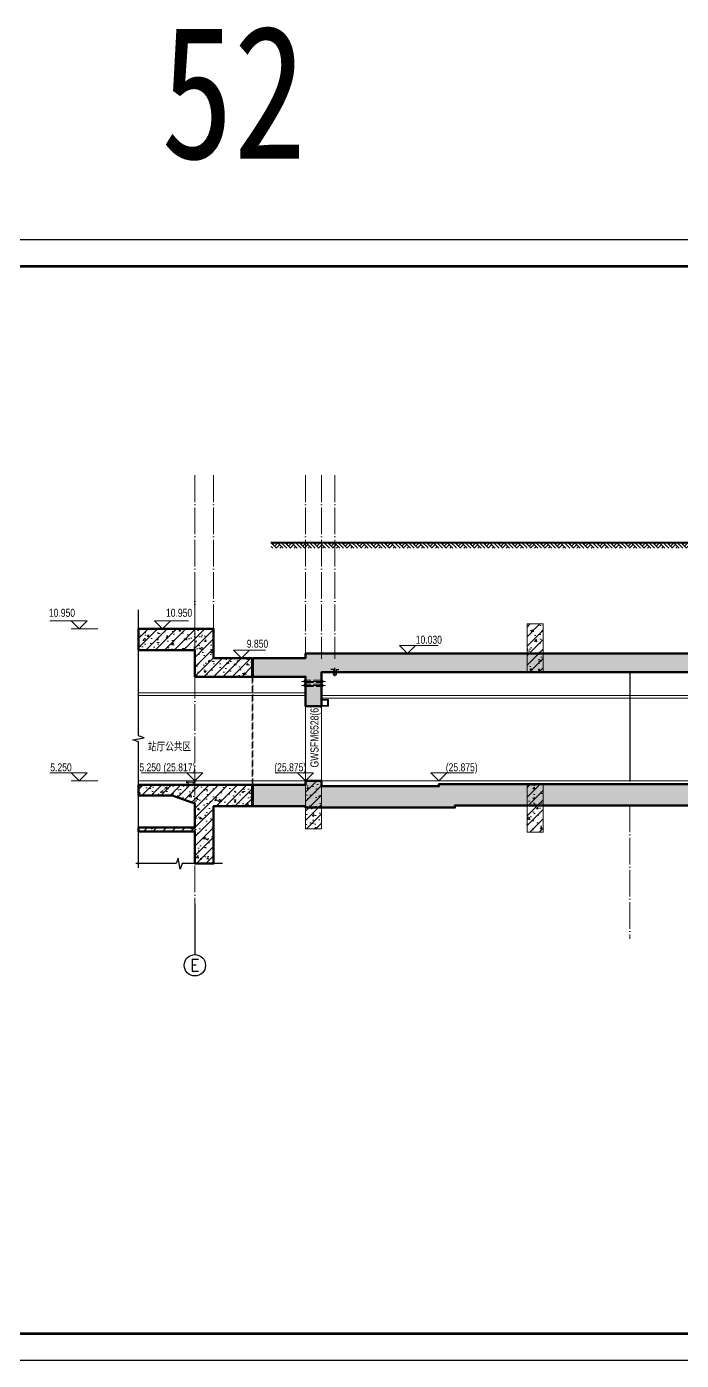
# Model space of a CAD drawing. Extents: x 4 to 13611208, y -605838 to 574722.
# Drawn here: x 13001683 to 13026219, y 405585 to 455574 of the extents above; entities that cross this region are included whole.
import ezdxf
from ezdxf.enums import TextEntityAlignment as Align

# ---------------------------------------------------------------- set-up
doc = ezdxf.new("R2010")
doc.units = 0
doc.header["$LTSCALE"] = 1000
doc.header["$MEASUREMENT"] = 0
doc.linetypes.add('DASH', pattern=[0.35, 0.25, -0.1])
doc.linetypes.add('DOTE', pattern=[2.42, 2, -0.2, 0.02, -0.2])
doc.layers.add('0标记', color=1, linetype='Continuous', plot=False)
for name, color, linetype in [('AXIS', 3, 'Continuous'), ('AXIS_TEXT', 7, 'Continuous'), ('DIM_SYMB', 3, 'Continuous'), ('PUB_TEXT', 8, 'Continuous'), ('图框', 7, 'Continuous')]:
    doc.layers.add(name, color=color, linetype=linetype)
for name, color, linetype, lineweight in [('DIM_ELEV', 3, 'Continuous', 5), ('WALL', 2, 'Continuous', 5), ('建筑底图', 8, 'Continuous', 13)]:
    doc.layers.add(name, color=color, linetype=linetype, lineweight=lineweight)
doc.styles.add('_TCH_LABEL', font='COMPLEX', dxfattribs={"bigfont": 'GBCBIG'})
doc.styles.add('C', font='HZTXT_E', dxfattribs={"width": 0.7, "bigfont": 'HZTXT'})
doc.styles.add('COMPLEX', font='hztxt_e.shx', dxfattribs={"width": 0.6, "bigfont": 'HZTXT.shx'})
doc.styles.add('黑体', font='simhei.ttf', dxfattribs={"width": 0.8})
pattern_1 = [(45, (12688323.39, -349831.82), (-176.776695, 176.776695), []), (50, (12688323.4, -349831.8), (717.2602, -62.75213), [75, -825]), (355, (12688323.4, -349831.8), (-138.75133, 752.19213), [60, -660]), (100.4514, (12688383.16, -349837.05), (578.5094, 689.43954), [63.7402, -701.1421]), (46.1842, (12688323.4, -349631.8), (1067.24105, -165.519), [112.5, -1237.5]), (96.6356, (12688412.3, -349645.6), (934.6627, 974.1179), [95.6103, -1051.713]), (351.1842, (12688323.4, -349631.8), (934.662, 974.1186), [90, -990]), (21, (12688423.4, -349681.8), (596.90705, -402.6189), [75, -825]), (326, (12688423.4, -349681.8), (243.31533, 725.15005), [60, -660]), (71.4514, (12688473.1, -349715.4), (840.22263, 322.5305), [63.7402, -701.1421]), (37.5, (12688323.4, -349831.82), (12.159855, 332.893854), [0, -652, 0, -670, 0, -662.5]), (7.5, (12688323.4, -349831.82), (263.06954, 394.41171), [0, -382, 0, -637, 0, -252.5]), (327.5, (12688100.4, -349831.82), (533.82244, -22.55487), [0, -250, 0, -780, 0, -1035]), (317.5, (12688000.4, -349831.8), (583.18617, 100.10498), [0, -325, 0, -518, 0, -735])]
pattern_2 = [(45, (12688323.39, -349831.82), (-176.776695, 176.776695), []), (50, (12688323.4, -349831.8), (717.2602, -62.75213), [75, -825]), (355, (12688323.4, -349831.8), (-138.75133, 752.19213), [60, -660]), (100.4514, (12688383.16, -349837.05), (578.5094, 689.43954), [63.7402, -701.1421]), (46.1842, (12688323.4, -349631.8), (1067.24105, -165.519), [112.5, -1237.5]), (96.6356, (12688412.3, -349645.6), (934.6627, 974.1179), [95.6103, -1051.713]), (351.1842, (12688323.4, -349631.8), (934.662, 974.1186), [90, -990]), (21, (12688423.4, -349681.8), (596.90705, -402.6189), [75, -825]), (326, (12688423.4, -349681.8), (243.3153, 725.15005), [60, -660]), (71.4514, (12688473.1, -349715.4), (840.22263, 322.5305), [63.7402, -701.1421]), (37.5, (12688323.4, -349831.82), (12.159855, 332.89385), [0, -652, 0, -670, 0, -662.5]), (7.5, (12688323.4, -349831.82), (263.06954, 394.41171), [0, -382, 0, -637, 0, -252.5]), (327.5, (12688100.4, -349831.82), (533.82244, -22.55487), [0, -250, 0, -780, 0, -1035]), (317.5, (12688000.4, -349831.8), (583.18617, 100.10498), [0, -325, 0, -518, 0, -735])]

# ---------------------------------------------------------------- blocks, each defined once
blk = doc.blocks.new('A$C72695987')
at = {"layer": 'WALL', "color": 8}
for p, q in [((-50, 95), (-150, 95)), ((-50, 95), (-50, -83)), ((50, 95), (150, 95)), ((50, 95), (50, -83))]:
    blk.add_line(p, q, dxfattribs=at)
at = {"layer": 'WALL', "color": 8, "lineweight": 30}
for p, q in [((-50, 95), (-150, 95)), ((-50, 95), (-50, -83)), ((0, -158), (0, 158)), ((0, -158), (0, 158)), ((50, 95), (150, 95)), ((50, 95), (50, -83))]:
    blk.add_line(p, q, dxfattribs=at)
blk.add_arc((0, -83), 50, 180, 0, dxfattribs=at)
blk.add_arc((0, -83), 50, 180, 0, dxfattribs=at)
blk = doc.blocks.new('_AXISO')
blk.add_circle((0, 0), 0.5)
at = {"layer": 'AXIS_TEXT', "style": 'COMPLEX', "width": 1.041667}
blk.add_attdef('A', text='', height=0.56, dxfattribs=at).set_placement((-0.25, -0.28), (0.25, -0.28), align=Align.FIT)
blk = doc.blocks.new('$LinePat$素土夯实')
at = {"color": 0}
for p, q in [((0, -210), (210, 0)), ((120, -300), (420, 0)), ((420, 0), (608, -188)), ((495, -300), (795, 0)), ((615, 0), (705, -90)), ((210, -210), (300, -300)), ((315, -105), (502, -293)), ((705, -300), (795, -210))]:
    blk.add_line(p, q, dxfattribs=at)
blk = doc.blocks.new('图框框')
at = {"layer": '图框', "color": 1, "linetype": 'Continuous', "ltscale": 10}
blk.add_lwpolyline([(0, -42000), (59400, -42000), (59400, 0), (0, 0)], close=True, dxfattribs=at)

msp = doc.modelspace()

# ---------------------------------------------------------------- hatches: boundary and pattern name
at = {"layer": '建筑底图'}
h = msp.add_hatch(dxfattribs=at)
h.set_pattern_fill('钢筋混凝土', color=8, scale=100, angle=360, style=0)
h.set_pattern_definition(pattern_1)
h.paths.add_polyline_path([(13010155.4, 431904.9), (13010155.4, 431204.9), (13012135.4, 431204.9), (13012135.4, 430104.9), (13012735.3, 430104.9), (13012735.3, 431384.9), (13032075, 431384.9), (13040105.7, 435529.9), (13040234.4, 435529.9), (13040234.4, 435329.9), (13040484.4, 435329.9), (13040484.4, 437229.9), (13040234.4, 437229.9), (13040234.4, 435929.9), (13039354.5, 435929.9), (13031905, 432084.9), (13012135.4, 432084.9), (13012135.4, 431904.9)])
h = msp.add_hatch(dxfattribs=at)
h.set_pattern_fill('钢筋混凝土', color=8, scale=100, angle=360, style=0)
h.set_pattern_definition(pattern_1)
h.paths.add_polyline_path([(13053885.4, 427184.9), (13053885.4, 433042.9), (13042535.8, 427184.9), (13053675.4, 427184.9), (13053675.4, 427434.9), (13053775.4, 427434.9), (13053775.4, 427184.9)], flags=16)
h.paths.add_polyline_path([(13039684.4, 429284.9), (13039684.4, 429484.9), (13039334.4, 429484.9), (13039334.4, 429334.9), (13039034.4, 429334.9), (13039034.4, 429184.9), (13038734.4, 429184.9), (13038734.4, 429034.9), (13038434.4, 429034.9), (13038434.4, 428884.9), (13038134.4, 428884.9), (13038134.4, 428734.9), (13037834.4, 428734.9), (13037834.4, 428584.9), (13037534.4, 428584.9), (13037534.4, 428434.9), (13037234.4, 428434.9), (13037234.4, 428284.9), (13036934.4, 428284.9), (13036934.4, 428134.9), (13036634.4, 428134.9), (13036634.4, 427984.9), (13036334.4, 427984.9), (13036334.4, 427834.9), (13036034.4, 427834.9), (13036034.4, 427684.9), (13035734.4, 427684.9), (13035734.4, 427534.9), (13035434.4, 427534.9), (13035434.4, 427384.9), (13035134.4, 427384.9), (13035134.4, 427184.9), (13030575.4, 427184.9), (13030575.6, 426984.9), (13031025.4, 426984.9), (13031025.4, 426784.9), (13031625.4, 426784.9), (13031625.4, 426984.9), (13035434.4, 426984.9), (13035434.4, 427161.3), (13039334.4, 429111.3), (13039334.4, 428984.9), (13039634.4, 428984.9), (13039634.4, 429284.9)], flags=17)
h.paths.add_polyline_path([(13050734.4, 433911.3), (13046834.4, 431961.3), (13046834.4, 431684.9), (13045334.4, 431684.9), (13045334.4, 431384.9), (13045034.4, 431384.9), (13045034.4, 431511.3), (13041134.4, 429561.3), (13041134.4, 429284.9), (13040384.4, 429284.9), (13040384.4, 429484.9), (13040834.4, 429484.9), (13040834.4, 429784.9), (13041134.4, 429784.9), (13041134.4, 429934.9), (13041434.4, 429934.9), (13041434.4, 430084.9), (13041734.4, 430084.9), (13041734.4, 430234.9), (13042034.4, 430234.9), (13042034.4, 430384.9), (13042334.4, 430384.9), (13042334.4, 430534.9), (13042634.4, 430534.9), (13042634.4, 430684.9), (13042934.4, 430684.9), (13042934.4, 430834.9), (13043234.4, 430834.9), (13043234.4, 430984.9), (13043534.4, 430984.9), (13043534.4, 431134.9), (13043834.4, 431134.9), (13043834.4, 431284.9), (13044134.4, 431284.9), (13044134.4, 431434.9), (13044434.4, 431434.9), (13044434.4, 431584.9), (13044734.4, 431584.9), (13044734.4, 431734.9), (13045034.4, 431734.9), (13045034.4, 431884.9), (13046534.4, 431884.9), (13046534.4, 432184.9), (13046834.4, 432184.9), (13046834.4, 432334.9), (13047134.4, 432334.9), (13047134.4, 432484.9), (13047434.4, 432484.9), (13047434.4, 432634.9), (13047734.4, 432634.9), (13047734.4, 432784.9), (13048034.4, 432784.9), (13048034.4, 432934.9), (13048334.4, 432934.9), (13048334.4, 433084.9), (13048634.4, 433084.9), (13048634.4, 433234.9), (13048934.4, 433234.9), (13048934.4, 433384.9), (13049234.4, 433384.9), (13049234.4, 433534.9), (13049534.4, 433534.9), (13049534.4, 433684.9), (13049834.4, 433684.9), (13049834.4, 433834.9), (13050134.4, 433834.9), (13050134.4, 433984.9), (13050434.4, 433984.9), (13050434.4, 434134.9), (13050734.4, 434134.9), (13050734.4, 434284.9), (13052234.4, 434284.9), (13052234.4, 434584.9), (13052534.4, 434584.9), (13052534.4, 434734.9), (13052834.4, 434734.9), (13052834.4, 434884.9), (13053134.4, 434884.9), (13053134.4, 435034.9), (13053434.4, 435034.9), (13053434.4, 435184.9), (13053734.4, 435184.9), (13053734.4, 435334.9), (13054034.4, 435334.9), (13054034.4, 435484.9), (13054334.4, 435484.9), (13054334.4, 435634.9), (13054634.4, 435634.9), (13054634.4, 435784.9), (13054934.4, 435784.9), (13054934.4, 435934.9), (13055234.4, 435934.9), (13055234.4, 436084.9), (13055534.4, 436084.9), (13055534.4, 436234.9), (13055834.4, 436234.9), (13055834.4, 436384.9), (13056134.4, 436384.9), (13056134.4, 436534.9), (13056434.4, 436534.9), (13056434.4, 436684.9), (13059534.5, 436684.9), (13059534.4, 433834.9), (13056074.2, 433834.9), (13054485.4, 433014.9), (13054485.4, 426384.9), (13041640, 426384.9), (13038540, 424784.9), (13031825.4, 424784.9), (13031825.4, 422984.9), (13028725.4, 422984.9), (13028725.4, 426384.9), (13017735.4, 426384.9), (13017735.4, 426304.9), (13012135.4, 426304.9), (13012135.4, 426354.9), (13010155.4, 426354.9), (13010155.4, 427154.9), (13012135.4, 427154.9), (13012135.4, 427304.9), (13012735.4, 427304.9), (13012735.4, 427105), (13017135.4, 427104.9), (13017135.4, 427184.9), (13029975.4, 427184.9), (13029975.4, 426984.9), (13029525.4, 426984.9), (13029525.4, 425584.9), (13029975.6, 425584.9), (13029975.6, 425384.9), (13029525.4, 425384.9), (13029525.4, 423784.9), (13031025.4, 423784.9), (13031025.4, 425384.9), (13030575.6, 425384.9), (13030575.6, 425584.9), (13038345.8, 425584.9), (13055298.6, 434334.9), (13059034.4, 434334.9), (13059034.4, 436484.9), (13056734.5, 436484.9), (13056734.5, 436184.9), (13056434.4, 436184.9), (13056434.4, 436311.3), (13052534.4, 434361.3), (13052534.4, 434084.9), (13051034.4, 434084.9), (13051034.4, 433784.9), (13050734.4, 433784.9)])
h = msp.add_hatch(dxfattribs=at)
h.set_pattern_fill('钢筋混凝土', color=8, scale=100, angle=360, style=0)
h.set_pattern_definition(pattern_1)
h.paths.add_polyline_path([(13005871.8, 426754.9), (13007135.4, 426754.9), (13007985.4, 426454.9), (13007985.4, 425554.9), (13005871.8, 425554.9), (13005871.8, 425404.9), (13007985.4, 425404.9), (13007985.4, 424203.4), (13008685.4, 424203.4), (13008685.4, 426354.9), (13010135.4, 426354.9), (13010135.4, 427154.9), (13005871.8, 427154.9)])
h.paths.add_polyline_path([(13010135.4, 431904.9), (13010135.4, 431204.9), (13007985.4, 431204.9), (13007985.4, 432204.9), (13005871.8, 432204.9), (13005871.8, 433004.9), (13008685.4, 433004.9), (13008685.4, 431904.9)])
h = msp.add_hatch(dxfattribs=at)
h.set_pattern_fill('钢筋混凝土', color=8, scale=100, style=0)
h.set_pattern_definition(pattern_2)
h.paths.add_polyline_path([(13020435.4, 433184.9), (13020435.4, 431384.9), (13021035.4, 431384.9), (13021035.4, 433184.9)])
h = msp.add_hatch(dxfattribs=at)
h.set_pattern_fill('钢筋混凝土', color=8, scale=100, style=0)
h.set_pattern_definition(pattern_2)
h.paths.add_polyline_path([(13012135.4, 427304.9), (13012135.4, 425504.9), (13012735.4, 425504.9), (13012735.4, 427304.9)])
h = msp.add_hatch(dxfattribs=at)
h.set_pattern_fill('钢筋混凝土', color=8, scale=100, style=0)
h.set_pattern_definition(pattern_2)
h.paths.add_polyline_path([(13020435.4, 425384.9), (13021035.4, 425384.9), (13021035.4, 427184.9), (13020435.4, 427184.9)])

# ---------------------------------------------------------------- linework, layer by layer
at = {"layer": 'AXIS'}
msp.add_line((13007985.4, 422692.8), (13007985.4, 420792.8), dxfattribs=at)
at = {"layer": 'DIM_ELEV'}
for p, q in [((13003954.7, 433304.9), (13002545.7, 433304.9)), ((13003654.7, 433004.9), (13003354.7, 433304.9)), ((13004354.7, 433004.9), (13003354.7, 433004.9)), ((13003654.7, 433004.9), (13003954.7, 433304.9)), ((13006767.9, 433004.9), (13006467.9, 433304.9)), ((13006467.9, 433304.9), (13007741.9, 433304.9)), ((13006767.9, 433004.9), (13007067.9, 433304.9)), ((13009729.4, 431904.9), (13009429.4, 432204.9)), ((13009429.4, 432204.9), (13010634.4, 432204.9)), ((13009729.4, 431904.9), (13010029.4, 432204.9)), ((13015962.1, 432084.9), (13015662.1, 432384.9)), ((13015662.1, 432384.9), (13017103.3, 432384.9)), ((13015962.1, 432084.9), (13016262.1, 432384.9)), ((13009729.4, 431904.9), (13010029.4, 431904.9)), ((13003954.7, 427604.9), (13002545.7, 427604.9)), ((13003654.7, 427304.9), (13003354.7, 427604.9)), ((13003654.7, 427304.9), (13003954.7, 427604.9)), ((13008285.4, 427604.9), (13005992.3, 427604.9)), ((13007985.4, 427304.9), (13007685.4, 427604.9)), ((13007985.4, 427304.9), (13008285.4, 427604.9)), ((13012435.4, 427604.9), (13010994.2, 427604.9)), ((13012135.4, 427304.9), (13011835.4, 427604.9)), ((13012135.4, 427304.9), (13012435.4, 427604.9)), ((13017135.4, 427304.9), (13016835.4, 427604.9)), ((13016835.4, 427604.9), (13018429.7, 427604.9)), ((13017135.4, 427304.9), (13017435.4, 427604.9)), ((13004354.7, 427304.9), (13003354.7, 427304.9))]:
    msp.add_line(p, q, dxfattribs=at)
at = {"layer": 'DIM_SYMB'}
for points in [[(13005871.8, 424040.8), (13005871.8, 428763.4), (13005661.8, 428839.8), (13006081.8, 428913.9), (13005871.8, 428988.4), (13005871.8, 433710.9)], [(13009028, 424203.4), (13007514, 424203.4), (13007437.5, 423993.4), (13007363.5, 424413.4), (13007289, 424203.4), (13005774.9, 424203.4)]]:
    msp.add_lwpolyline(points, dxfattribs=at)
at = {"layer": '图框', "color": 2}
msp.add_lwpolyline([(12950075.6, 405585), (13068875.6, 405585), (13068875.6, 447585), (12950075.6, 447585)], close=True, dxfattribs=at)
at = {"layer": '图框', "const_width": 100}
msp.add_lwpolyline([(12952575.6, 406585), (13067875.6, 406585), (13067875.6, 446585), (12952575.6, 446585)], close=True, dxfattribs=at)
at = {"layer": '建筑底图', "color": 8, "linetype": 'DOTE', "ltscale": 0.5}
for p, q in [((13007985.4, 438757.4), (13007985.4, 432204.9)), ((13008685.4, 438757.4), (13008685.4, 432204.9)), ((13012135.4, 438757.4), (13012135.4, 431884.9)), ((13012735.4, 438757.4), (13012735.4, 431884.9)), ((13013235.4, 438757.4), (13013235.4, 431884.9)), ((13007985.4, 421921.7), (13007985.4, 435009.7)), ((13007985.4, 434004.9), (13007985.4, 433484.9)), ((13024285.4, 426384.9), (13024285.4, 421387.1))]:
    msp.add_line(p, q, dxfattribs=at)
at = {"layer": '建筑底图', "color": 8, "linetype": 'DOTE'}
msp.add_line((13007985.4, 433004.9), (13007985.4, 432204.9), dxfattribs=at)
at = {"layer": '建筑底图', "color": 8}
for p, q in [((13020435.4, 433184.9), (13020435.4, 431384.9)), ((13021035.4, 433184.9), (13020435.4, 433184.9)), ((13021035.4, 431384.9), (13021035.4, 433184.9)), ((13020435.4, 431384.9), (13021035.4, 431384.9)), ((13012135.4, 430604.9), (13005871.8, 430604.9)), ((13012135.4, 430504.9), (13005871.8, 430504.9)), ((13035384.8, 430504.9), (13012735.3, 430504.9)), ((13012135.4, 430104.9), (13012135.4, 427234.9)), ((13035409, 430404.9), (13012735.3, 430404.9)), ((13012735.4, 427284.9), (13012735.3, 430104.9)), ((13027535.4, 427304.9), (13005871.8, 427304.9)), ((13007985.4, 427154.9), (13005871.8, 427154.9)), ((13007668.6, 427304.4), (13007668.6, 427234.4)), ((13007668.6, 427234.4), (13007738.6, 427234.4)), ((13007688.6, 427254.4), (13007688.6, 427304.4)), ((13007978.6, 427254.4), (13007688.6, 427254.4)), ((13007738.6, 427234.4), (13007738.6, 427154.4)), ((13007928.6, 427234.4), (13007998.6, 427234.4)), ((13007928.6, 427234.4), (13007928.6, 427154.4)), ((13007978.6, 427304.4), (13007978.6, 427254.4)), ((13007998.6, 427234.4), (13007998.6, 427304.4)), ((13012135.4, 427304.9), (13012135.4, 425504.9)), ((13012735.4, 427304.9), (13012135.4, 427304.9)), ((13012735.4, 425504.9), (13012735.4, 427304.9)), ((13018136, 427184.9), (13021261, 427184.9)), ((13021035.4, 427184.9), (13020435.4, 427184.9)), ((13020435.4, 427184.9), (13020435.4, 425384.9)), ((13021035.4, 425384.9), (13021035.4, 427184.9)), ((13007135.4, 426754.9), (13005871.8, 426754.9)), ((13007985.4, 426454.9), (13007135.4, 426754.9)), ((13007985.4, 426454.9), (13007985.4, 424203.4)), ((13007985.4, 425554.9), (13005871.8, 425554.9)), ((13012135.4, 425504.9), (13012735.4, 425504.9)), ((13007985.4, 425404.9), (13005871.8, 425404.9)), ((13020435.4, 425384.9), (13021035.4, 425384.9))]:
    msp.add_line(p, q, dxfattribs=at)
at = {"layer": '建筑底图', "color": 8, "linetype": 'DASH'}
for p, q in [((13010135.4, 431904.9), (13010135.4, 427154.9)), ((13010155.4, 427154.9), (13010155.4, 431904.9))]:
    msp.add_line(p, q, dxfattribs=at)
at = {"layer": '建筑底图', "color": 8, "ltscale": 0.3}
for p, q in [((13011985.3, 431034.9), (13012885.3, 431034.9)), ((13011985.3, 430884.9), (13012885.3, 430884.9))]:
    msp.add_line(p, q, dxfattribs=at)
at = {"layer": '建筑底图', "color": 8, "lineweight": -3}
msp.add_line((13024285.4, 431384.9), (13024285.4, 427284.9), dxfattribs=at)
at = {"layer": '建筑底图', "color": 8, "lineweight": 50}
for points in [[(13010155.4, 431904.9), (13010155.4, 431204.9), (13012135.4, 431204.9), (13012135.4, 430104.9), (13012735.3, 430104.9), (13012735.3, 431384.9), (13032075, 431384.9), (13040105.7, 435529.9), (13040234.4, 435529.9), (13040234.4, 435329.9), (13040484.4, 435329.9), (13040484.4, 437229.9), (13040234.4, 437229.9), (13040234.4, 435929.9), (13039354.5, 435929.9), (13031905, 432084.9), (13012135.4, 432084.9), (13012135.4, 431904.9), (13010155.4, 431904.9)], [(13005871.8, 426754.9), (13007135.4, 426754.9), (13007985.4, 426454.9), (13007985.4, 425554.9), (13005871.8, 425554.9), (13005871.8, 425404.9), (13007985.4, 425404.9), (13007985.4, 424203.4), (13008685.4, 424203.4), (13008685.4, 426354.9), (13010135.4, 426354.9), (13010135.4, 427154.9), (13005871.8, 427154.9), (13005871.8, 426754.9)], [(13028725.4, 426384.9), (13017735.4, 426384.9), (13017735.4, 426304.9), (13012135.4, 426304.9), (13012135.4, 426354.9), (13010155.4, 426354.9), (13010155.4, 427154.9), (13012135.4, 427154.9), (13012135.4, 427304.9), (13012735.4, 427304.9), (13012735.4, 427105), (13017135.4, 427104.9), (13017135.4, 427184.9), (13029975.4, 427184.9)]]:
    msp.add_lwpolyline(points, dxfattribs=at)
at = {"layer": '建筑底图', "color": 8, "const_width": 80}
msp.add_lwpolyline([(13010824, 436229.9), (13040234.4, 436229.9)], dxfattribs=at)
at = {"layer": '建筑底图', "color": 8, "lineweight": 50}
msp.add_lwpolyline([(13010135.4, 431904.9), (13010135.4, 431204.9), (13007985.4, 431204.9), (13007985.4, 432204.9), (13005871.8, 432204.9), (13005871.8, 433004.9), (13008685.4, 433004.9), (13008685.4, 431904.9)], close=True, dxfattribs=at)
at = {"layer": '建筑底图', "color": 8, "linetype": 'DASH'}
for points in [[(13012085.3, 430994.9), (13012085.3, 431074.9), (13012785.3, 431074.9), (13012785.3, 430994.9), (13012085.3, 430994.9)], [(13012085.3, 430844.9), (13012085.3, 430924.9), (13012785.3, 430924.9), (13012785.3, 430844.9), (13012085.3, 430844.9)]]:
    msp.add_lwpolyline(points, dxfattribs=at)
at = {"layer": '建筑底图', "color": 8}
for points in [[(13012735.3, 430354.9), (13012990.7, 430354.9), (13012990.7, 430104.9), (13012735.3, 430104.9)], [(13012735.3, 430324.9), (13012960.7, 430324.9), (13012960.7, 430134.9), (13012735.3, 430134.9)]]:
    msp.add_lwpolyline(points, dxfattribs=at)

# ---------------------------------------------------------------- block references
at = {"layer": '0标记', "xscale": 2}
msp.add_blockref('图框框', (12950075.6, 447585), dxfattribs=at)
at = {"layer": 'AXIS', "ltscale": 3}
ref = msp.add_blockref('_AXISO', (13007985.4, 420392.8), dxfattribs=dict(at, xscale=800, yscale=800, zscale=800))
ref.add_attrib('A', 'E', dxfattribs={"layer": 'AXIS_TEXT', "ltscale": 3, "height": 445.4, "style": '_TCH_LABEL'}).set_placement((13007815.7, 420170.1), (13008155.1, 420170.1), align=Align.FIT)
at = {"layer": '建筑底图', "color": 8, "xscale": -0.6666666666666666, "yscale": 0.6666666666666666, "zscale": 0.6666666666666666}
for p in [(13011376.7, 436229.9), (13011906.7, 436229.9), (13012436.7, 436229.9), (13012966.7, 436229.9), (13013496.7, 436229.9), (13014026.7, 436229.9), (13014556.7, 436229.9), (13015086.7, 436229.9), (13015616.7, 436229.9)]:
    msp.add_blockref('$LinePat$素土夯实', p, dxfattribs=at)
at = {"layer": '建筑底图', "color": 8, "xscale": -0.6666666666666666, "yscale": 0.6666666666666666, "zscale": 0.6666666666666666, "rotation": 359.9999999987235}
for p in [(13016146.7, 436229.9), (13016676.7, 436229.9), (13017206.7, 436229.9), (13017736.7, 436229.9), (13018266.7, 436229.9), (13018796.7, 436229.9), (13019326.7, 436229.9), (13019856.7, 436229.9), (13020386.7, 436229.9), (13020916.7, 436229.9), (13021446.7, 436229.9), (13021976.7, 436229.9), (13022506.7, 436229.9), (13023036.7, 436229.9), (13023566.7, 436229.9), (13024096.7, 436229.9), (13024626.7, 436229.9), (13025156.7, 436229.9), (13025686.7, 436229.9), (13026216.7, 436229.9), (13026746.7, 436229.9)]:
    msp.add_blockref('$LinePat$素土夯实', p, dxfattribs=at)
at = {"layer": '建筑底图', "color": 8, "xscale": -1}
msp.add_blockref('A$C72695987', (13013235.4, 431384.9), dxfattribs=at)

# ---------------------------------------------------------------- texts
at = {"layer": '0标记', "style": '黑体', "width": 0.8}
msp.add_text('52', height=5000, dxfattribs=at).set_placement((13006712.2, 450628.8))
at = {"layer": 'PUB_TEXT', "style": 'C', "width": 0.8}
for s, p in [('10.950', (13002515.7, 433454.9)), ('5.250', (13002567.2, 427662.9))]:
    msp.add_text(s, height=300, dxfattribs=at).set_placement(p)
at = {"layer": 'PUB_TEXT', "color": 8, "style": 'C', "width": 0.8}
for s, p in [('10.950', (13006903.9, 433454.9)), ('9.850', (13009932.4, 432294.9)), ('10.030', (13016265.3, 432444.9)), ('站厅公共区', (13006225.9, 428417.7)), ('5.250', (13005906.7, 427662.9)), ('(25.817)', (13006809.5, 427662.9)), ('(25.875)', (13010964.2, 427664.9)), ('(25.875)', (13017391.7, 427664.9))]:
    msp.add_text(s, height=300, dxfattribs=at).set_placement(p)
at = {"layer": '建筑底图', "color": 8, "style": 'C', "width": 0.8}
msp.add_text('GWSFM6528(6)', height=300, rotation=90, dxfattribs=at).set_placement((13012619.9, 427807.5))

doc.saveas('drawing.dxf')
